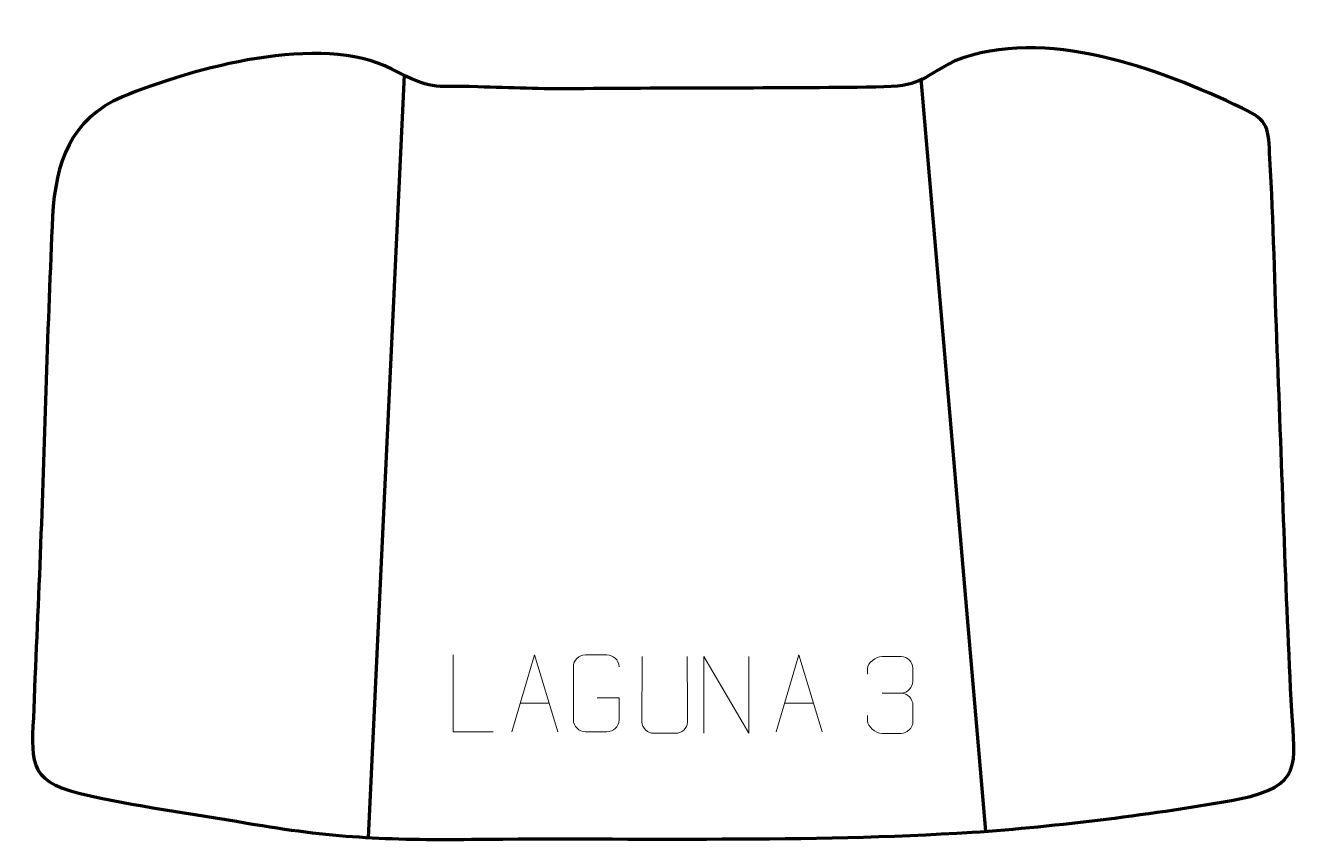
# Model space of a CAD drawing. Header units: millimetres. Extents: x -468 to -53, y 282 to 547.
import ezdxf

# ---------------------------------------------------------------- set-up
doc = ezdxf.new("R2010")
doc.units = ezdxf.units.MM
doc.header["$MEASUREMENT"] = 0
doc.layers.add('layer 2', color=7, linetype='Continuous')
doc.layers.add('layer 3', color=7, linetype='Continuous')

msp = doc.modelspace()

# ---------------------------------------------------------------- linework, layer by layer
at = {"layer": 'layer 2', "color": 142, "lineweight": 158}
for points in [[(-344.6162, 531.2799), (-344.6162, 531.2799), (-356.3167, 283.5111), (-356.3167, 283.5111)], [(-176.7486, 530.1302), (-176.7486, 530.1302), (-155.7108, 285.548), (-155.7108, 285.548)]]:
    msp.add_open_spline(points, degree=3, dxfattribs=at)
at = {"layer": 'layer 3', "color": 242, "lineweight": 158}
msp.add_open_spline([(-462.8051, 378.8715), (-461.5037, 414.3245), (-460.5622, 450.0544), (-458.9223, 485.4593), (-458.9223, 485.4593), (-457.9238, 503.0939), (-453.2506, 516.7438), (-436.19, 524.3092), (-436.19, 524.3092), (-413.1185, 533.665), (-371.976, 545.1996), (-348.6673, 533.3082), (-348.6673, 533.3082), (-334.7898, 526.2284), (-336.541, 527.9652), (-320.7373, 527.5298), (-320.7373, 527.5298), (-309.8079, 527.2287), (-300.196, 526.7514), (-289.2268, 526.8779), (-289.2268, 526.8779), (-256.618, 527.2391), (-223.8761, 526.9697), (-191.3221, 527.4394), (-191.3221, 527.4394), (-176.406, 527.6545), (-177.5445, 529.7793), (-165.6986, 535.9568), (-165.6986, 535.9568), (-136.2883, 547.4539), (-99.3119, 533.3737), (-72.3341, 520.6417), (-72.3341, 520.6417), (-63.3468, 516.4002), (-63.8478, 514.1823), (-63.2696, 504.2105), (-63.2696, 504.2105), (-62.0813, 483.7171), (-61.7077, 462.543), (-60.889, 441.9389), (-60.889, 441.9389), (-59.3398, 402.8761), (-58.1416, 363.6469), (-56.2041, 324.6186), (-56.2041, 324.6186), (-54.9968, 307.2726), (-52.6989, 300.3592), (-73.2133, 296.0476), (-73.2133, 296.0476), (-100.6133, 291.0895), (-132.2489, 287.1642), (-160.0348, 285.2339), (-160.0348, 285.2339), (-213.6198, 281.915), (-268.889, 283.4685), (-322.7344, 282.9503), (-322.7344, 282.9503), (-350.2832, 282.6665), (-368.4368, 283.4672), (-395.7391, 288.2275), (-395.7391, 288.2275), (-413.8247, 291.3808), (-432.0855, 293.6333), (-449.9746, 297.834), (-449.9746, 297.834), (-467.7082, 302.071), (-465.6533, 308.9536), (-465.0381, 325.4015), (-465.0381, 325.4015), (-464.3713, 343.2279), (-463.4753, 361.0444), (-462.8051, 378.8715)], degree=3, knots=[0, 0, 0, 0, 0.05263158, 0.05263158, 0.05263158, 0.05263158, 0.10526316, 0.10526316, 0.10526316, 0.10526316, 0.15789474, 0.15789474, 0.15789474, 0.15789474, 0.21052632, 0.21052632, 0.21052632, 0.21052632, 0.26315789, 0.26315789, 0.26315789, 0.26315789, 0.31578947, 0.31578947, 0.31578947, 0.31578947, 0.36842105, 0.36842105, 0.36842105, 0.36842105, 0.42105263, 0.42105263, 0.42105263, 0.42105263, 0.47368421, 0.47368421, 0.47368421, 0.47368421, 0.52631579, 0.52631579, 0.52631579, 0.52631579, 0.57894737, 0.57894737, 0.57894737, 0.57894737, 0.63157895, 0.63157895, 0.63157895, 0.63157895, 0.68421053, 0.68421053, 0.68421053, 0.68421053, 0.73684211, 0.73684211, 0.73684211, 0.73684211, 0.78947368, 0.78947368, 0.78947368, 0.78947368, 0.84210526, 0.84210526, 0.84210526, 0.84210526, 0.89473684, 0.89473684, 0.89473684, 0.89473684, 1, 1, 1, 1], dxfattribs=at)
at = {"layer": 'layer 3', "color": 250, "lineweight": 9}
for points, knots in [([(-315.7577, 317.9148), (-315.7577, 317.9148), (-328.7068, 317.9148), (-328.7068, 317.9148), (-328.7068, 317.9148), (-328.7068, 317.9148), (-328.7068, 342.8684), (-328.7068, 342.8684)], [0, 0, 0, 0, 0.33333333, 0.33333333, 0.33333333, 0.33333333, 1, 1, 1, 1]), ([(-309.7027, 317.9149), (-309.7027, 317.9149), (-302.3317, 342.8684), (-302.3317, 342.8684), (-302.3317, 342.8684), (-302.3317, 342.8684), (-294.7618, 317.9149), (-294.7618, 317.9149)], [0, 0, 0, 0, 0.33333333, 0.33333333, 0.33333333, 0.33333333, 1, 1, 1, 1]), ([(-281.9773, 328.9006), (-281.9773, 328.9006), (-274.8092, 328.9006), (-274.8092, 328.9006), (-274.8092, 328.9006), (-274.8092, 328.9006), (-274.8092, 321.7325), (-274.8092, 321.7325), (-274.8092, 321.7325), (-274.9489, 319.4091), (-276.6261, 317.9295), (-278.7739, 317.9187), (-278.7739, 317.9187), (-281.1057, 317.9191), (-283.4377, 317.9191), (-285.7692, 317.9187), (-285.7692, 317.9187), (-287.6941, 317.8133), (-289.6663, 319.6978), (-289.6551, 321.7151), (-289.6551, 321.7151), (-289.6547, 327.4852), (-289.6547, 333.2549), (-289.6551, 339.0242), (-289.6551, 339.0242), (-289.6509, 341.1623), (-287.9041, 342.8815), (-285.7518, 342.8681), (-285.7518, 342.8681), (-283.4261, 342.8681), (-281.1, 342.8681), (-278.7739, 342.8681), (-278.7739, 342.8681), (-276.8272, 342.9035), (-274.8358, 341.412), (-274.8092, 338.9743)], [0, 0, 0, 0, 0.1, 0.1, 0.1, 0.1, 0.2, 0.2, 0.2, 0.2, 0.3, 0.3, 0.3, 0.3, 0.4, 0.4, 0.4, 0.4, 0.5, 0.5, 0.5, 0.5, 0.6, 0.6, 0.6, 0.6, 0.7, 0.7, 0.7, 0.7, 0.8, 0.8, 0.8, 0.8, 1, 1, 1, 1]), ([(-252.6501, 342.3816), (-252.6505, 336.8421), (-252.5547, 326.6403), (-252.5543, 321.0999), (-252.5543, 321.0999), (-252.6941, 318.8604), (-254.3713, 317.4342), (-256.519, 317.4237), (-256.519, 317.4237), (-258.8509, 317.4241), (-261.1828, 317.4241), (-263.5143, 317.4237), (-263.5143, 317.4237), (-265.4393, 317.3222), (-267.4114, 319.1387), (-267.4002, 321.0832), (-267.4002, 321.0832), (-267.3999, 326.6451), (-267.3045, 336.8205), (-267.3049, 342.3816)], [0, 0, 0, 0, 0.16666667, 0.16666667, 0.16666667, 0.16666667, 0.33333333, 0.33333333, 0.33333333, 0.33333333, 0.5, 0.5, 0.5, 0.5, 0.66666667, 0.66666667, 0.66666667, 0.66666667, 1, 1, 1, 1]), ([(-247.3047, 317.4239), (-247.3047, 317.4239), (-247.3047, 342.3774), (-247.3047, 342.3774), (-247.3047, 342.3774), (-247.3047, 342.3774), (-232.6499, 317.4239), (-232.6499, 317.4239), (-232.6499, 317.4239), (-232.6499, 317.4239), (-232.6499, 342.3774), (-232.6499, 342.3774)], [0, 0, 0, 0, 0.25, 0.25, 0.25, 0.25, 0.5, 0.5, 0.5, 0.5, 1, 1, 1, 1]), ([(-223.7027, 317.9149), (-223.7027, 317.9149), (-216.3317, 342.8684), (-216.3317, 342.8684), (-216.3317, 342.8684), (-216.3317, 342.8684), (-208.7618, 317.9149), (-208.7618, 317.9149)], [0, 0, 0, 0, 0.33333333, 0.33333333, 0.33333333, 0.33333333, 1, 1, 1, 1]), ([(-194.0401, 336.6368), (-194.0401, 336.6368), (-194.0401, 338.494), (-194.0401, 338.494), (-194.0401, 338.494), (-194.0544, 340.2359), (-191.3899, 342.354), (-189.3308, 342.3313), (-189.3308, 342.3313), (-187.2667, 342.3313), (-185.2027, 342.3313), (-183.139, 342.3313), (-183.139, 342.3313), (-180.9445, 342.3401), (-179.3462, 340.4933), (-179.3018, 338.5812), (-179.3018, 338.5812), (-179.3022, 337.1461), (-179.3022, 335.711), (-179.3018, 334.2755), (-179.3018, 334.2755), (-179.3504, 332.622), (-180.953, 330.392), (-183.1513, 330.402), (-183.1513, 330.402), (-180.9476, 330.3908), (-179.3396, 328.5876), (-179.2856, 326.5281), (-179.2856, 326.5281), (-179.286, 324.7434), (-179.286, 322.9587), (-179.2856, 321.1736), (-179.2856, 321.1736), (-179.2755, 319.1122), (-181.3304, 317.3491), (-183.1513, 317.3572), (-183.1513, 317.3572), (-185.2166, 317.3575), (-187.2818, 317.3575), (-189.3474, 317.3572), (-189.3474, 317.3572), (-191.516, 317.3687), (-194.047, 319.7689), (-194.0656, 321.2307), (-194.0656, 321.2307), (-194.0656, 321.2307), (-194.0656, 323.1393), (-194.0656, 323.1393)], [0, 0, 0, 0, 0.07692308, 0.07692308, 0.07692308, 0.07692308, 0.15384615, 0.15384615, 0.15384615, 0.15384615, 0.23076923, 0.23076923, 0.23076923, 0.23076923, 0.30769231, 0.30769231, 0.30769231, 0.30769231, 0.38461538, 0.38461538, 0.38461538, 0.38461538, 0.46153846, 0.46153846, 0.46153846, 0.46153846, 0.53846154, 0.53846154, 0.53846154, 0.53846154, 0.61538462, 0.61538462, 0.61538462, 0.61538462, 0.69230769, 0.69230769, 0.69230769, 0.69230769, 0.76923077, 0.76923077, 0.76923077, 0.76923077, 0.84615385, 0.84615385, 0.84615385, 0.84615385, 1, 1, 1, 1])]:
    msp.add_open_spline(points, degree=3, knots=knots, dxfattribs=at)
for points in [[(-189.3304, 330.3916), (-189.3304, 330.3916), (-183.134, 330.3916), (-183.134, 330.3916)], [(-306.9801, 327.1643), (-306.9801, 327.1643), (-297.4844, 327.1643), (-297.4844, 327.1643)], [(-220.9801, 327.1643), (-220.9801, 327.1643), (-211.4844, 327.1643), (-211.4844, 327.1643)]]:
    msp.add_open_spline(points, degree=3, dxfattribs=at)

doc.saveas('drawing.dxf')
